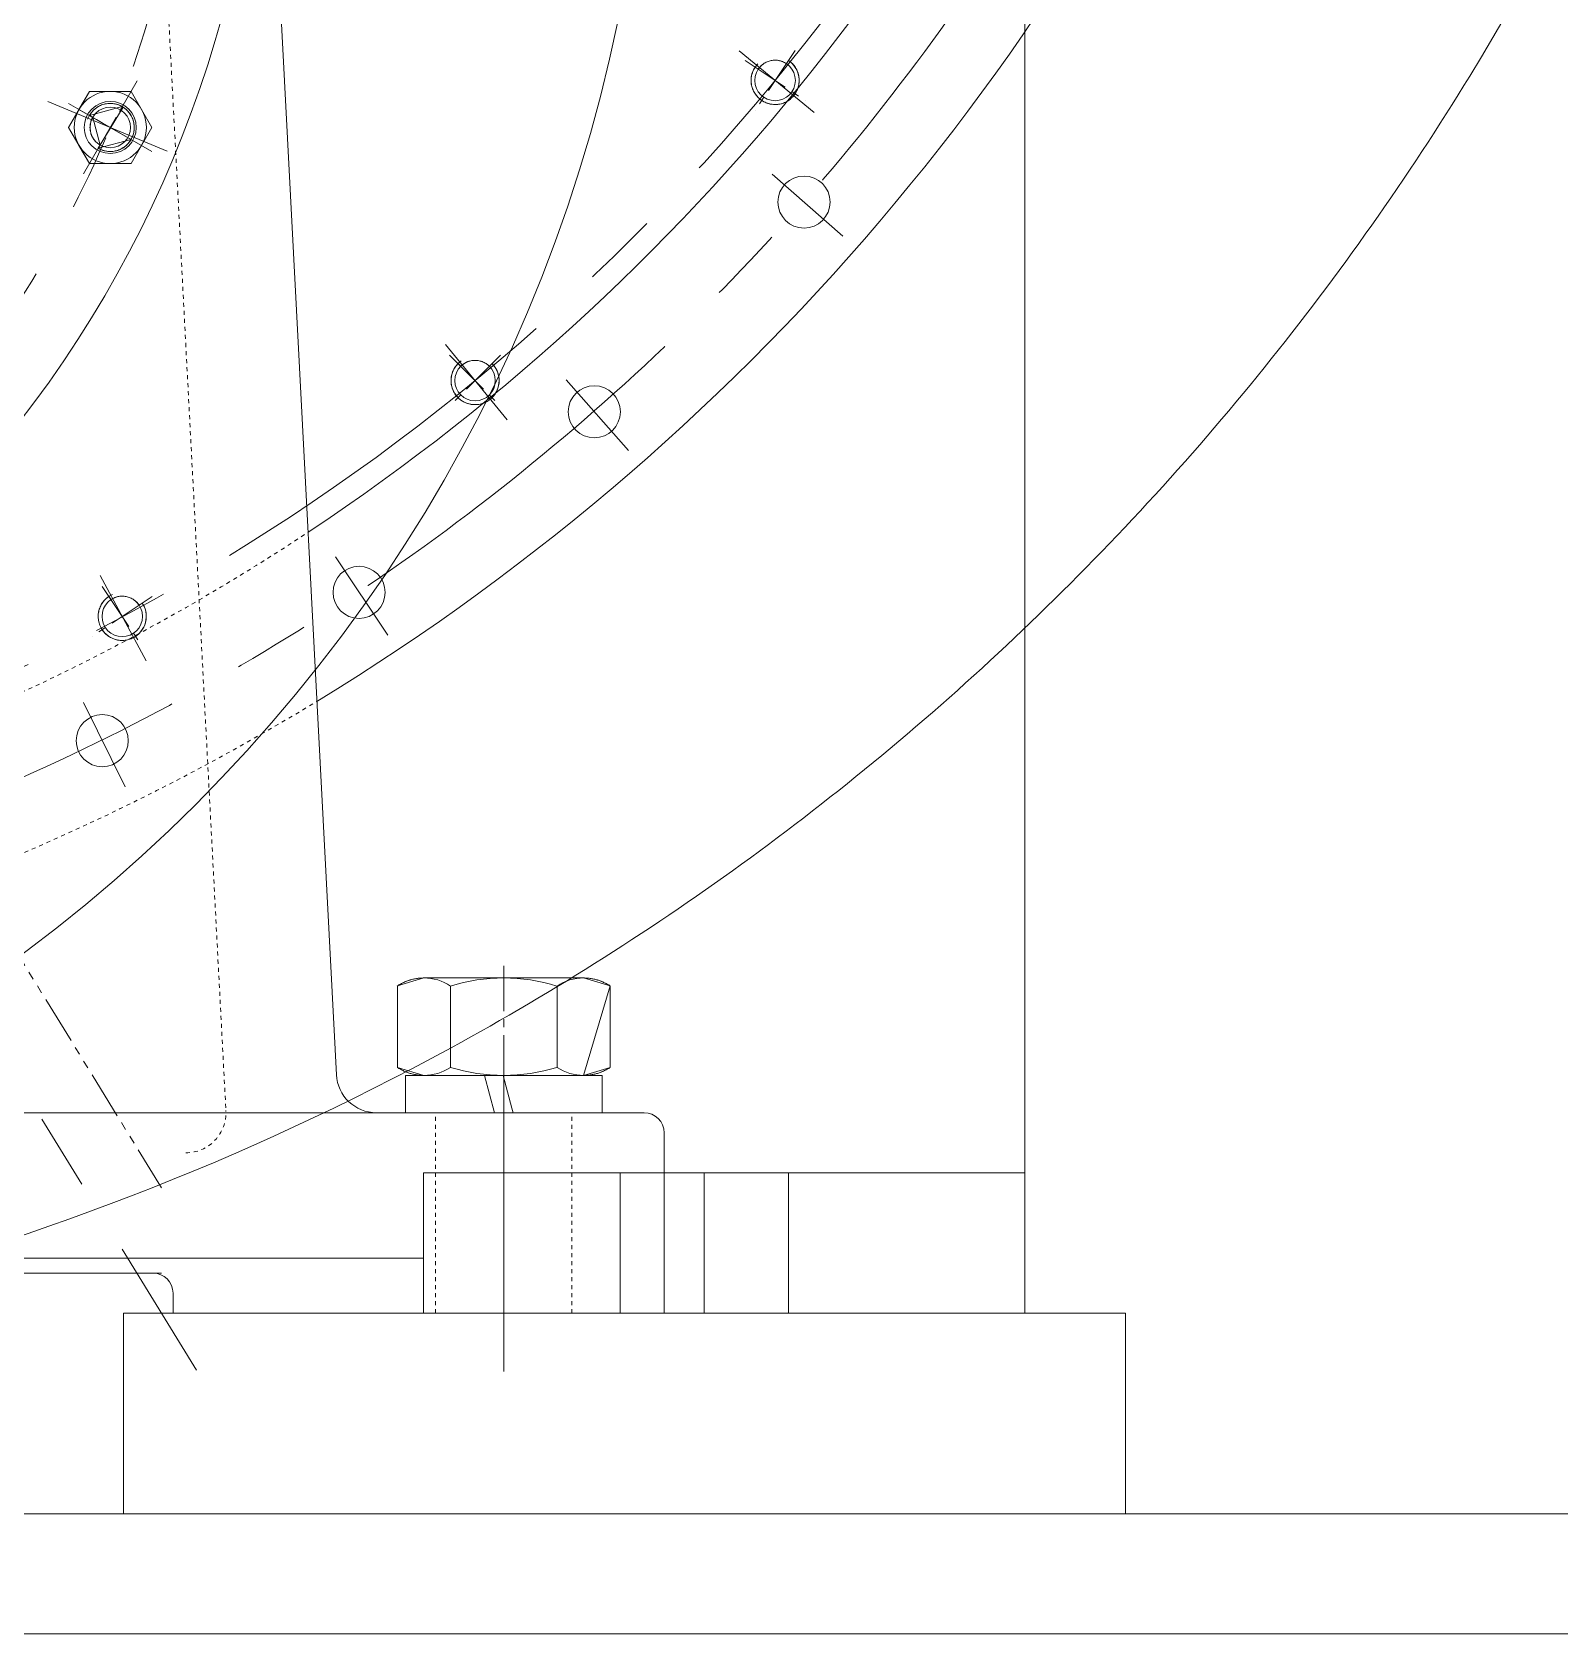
# Model space of a CAD drawing. Header units: inches. Extents: x 0 to 26418, y 0 to 20128.
# Drawn here: x 4295.8 to 4677, y 3246.8 to 3646.3 of the extents above; entities that cross this region are included whole.
import ezdxf

# ---------------------------------------------------------------- set-up
doc = ezdxf.new("R2010")
doc.units = ezdxf.units.IN
doc.header["$MEASUREMENT"] = 0
for name, pattern in [('ACAD_ISO02W100', [15, 12, -3]), ('CENTER', [50.8, 31.75, -6.35, 6.35, -6.35]), ('双点画线', [22, 12, -2, 2, -2, 2, -2]), ('点画线', [18, 12, -2, 2, -2]), ('虚线', [2, 1, -1])]:
    doc.linetypes.add(name, pattern=pattern)
for name, color, linetype, lineweight in [('CAXA1', 5, 'CENTER', 5), ('中心线层', 5, 'CENTER', 5), ('细实线层', 7, 'Continuous', 5), ('虚线层', 6, 'ACAD_ISO02W100', 5)]:
    doc.layers.add(name, color=color, linetype=linetype, lineweight=lineweight)

msp = doc.modelspace()

# ---------------------------------------------------------------- linework, layer by layer
at = {"color": 7, "lineweight": 5}
for p, q in [((4543.52, 4134.48), (4543.52, 3326.75)), ((4353.12, 3741.96), (4371.76, 3386.26)), ((4475.35, 3635.54), (4475.29, 3635.23)), ((4475.43, 3635.84), (4475.35, 3635.54)), ((4475.52, 3636.14), (4475.43, 3635.84)), ((4475.63, 3636.44), (4475.52, 3636.14)), ((4475.76, 3636.73), (4475.63, 3636.44)), ((4475.89, 3637.01), (4475.76, 3636.73)), ((4476.05, 3637.28), (4475.89, 3637.01)), ((4476.22, 3637.55), (4476.05, 3637.28)), ((4477, 3637.02), (4476.22, 3637.55)), ((4476.22, 3637.55), (4476.22, 3637.55)), ((4477.16, 3637.24), (4477, 3637.02)), ((4477, 3637.02), (4477, 3637.02)), ((4477.32, 3637.44), (4477.16, 3637.24)), ((4477.49, 3637.64), (4477.32, 3637.44)), ((4477.68, 3637.83), (4477.49, 3637.64)), ((4477.87, 3638.01), (4477.68, 3637.83)), ((4478.08, 3638.18), (4477.87, 3638.01)), ((4478.29, 3638.34), (4478.08, 3638.18)), ((4478.51, 3638.49), (4478.29, 3638.34)), ((4478.74, 3638.62), (4478.51, 3638.49)), ((4478.97, 3638.75), (4478.74, 3638.62)), ((4479.21, 3638.86), (4478.97, 3638.75)), ((4479.46, 3638.95), (4479.21, 3638.86)), ((4479.71, 3639.04), (4479.46, 3638.95)), ((4479.96, 3639.11), (4479.71, 3639.04)), ((4480.22, 3639.17), (4479.96, 3639.11)), ((4480.48, 3639.21), (4480.22, 3639.17)), ((4480.74, 3639.25), (4480.48, 3639.21)), ((4481.01, 3639.26), (4480.74, 3639.25)), ((4481.27, 3639.27), (4481.01, 3639.26)), ((4481.53, 3639.26), (4481.27, 3639.27)), ((4481.8, 3639.23), (4481.53, 3639.26)), ((4482.06, 3639.19), (4481.8, 3639.23)), ((4482.32, 3639.14), (4482.06, 3639.19)), ((4482.58, 3639.08), (4482.32, 3639.14)), ((4482.83, 3639), (4482.58, 3639.08)), ((4483.08, 3638.91), (4482.83, 3639)), ((4483.32, 3638.8), (4483.08, 3638.91)), ((4483.56, 3638.69), (4483.32, 3638.8)), ((4483.79, 3638.56), (4483.56, 3638.69)), ((4484.01, 3638.42), (4483.79, 3638.56)), ((4484.54, 3639.2), (4484.01, 3638.42)), ((4484.01, 3638.42), (4484.01, 3638.42)), ((4484.79, 3639.02), (4484.54, 3639.2)), ((4484.54, 3639.2), (4484.54, 3639.2)), ((4485.04, 3638.83), (4484.79, 3639.02)), ((4485.28, 3638.62), (4485.04, 3638.83)), ((4485.5, 3638.4), (4485.28, 3638.62)), ((4485.71, 3638.17), (4485.5, 3638.4)), ((4485.92, 3637.93), (4485.71, 3638.17)), ((4486.1, 3637.68), (4485.92, 3637.93)), ((4486.28, 3637.42), (4486.1, 3637.68)), ((4486.44, 3637.15), (4486.28, 3637.42)), ((4486.59, 3636.87), (4486.44, 3637.15)), ((4486.72, 3636.58), (4486.59, 3636.87)), ((4486.83, 3636.29), (4486.72, 3636.58)), ((4486.93, 3635.99), (4486.83, 3636.29)), ((4487.02, 3635.69), (4486.93, 3635.99)), ((4487.09, 3635.38), (4487.02, 3635.69)), ((4310.14, 3631.49), (4304.94, 3622.49)), ((4307.54, 3626.99), (4310.14, 3631.49)), ((4310.14, 3631.49), (4310.14, 3631.49)), ((4310.14, 3631.49), (4315.34, 3631.49)), ((4320.53, 3631.49), (4310.14, 3631.49)), ((4315.34, 3631.49), (4315.34, 3631.49)), ((4315.34, 3631.49), (4320.53, 3631.49)), ((4320.53, 3631.49), (4320.53, 3631.49)), ((4320.53, 3631.49), (4323.13, 3626.99)), ((4325.73, 3622.49), (4320.53, 3631.49)), ((4475.22, 3634.61), (4475.2, 3634.29)), ((4475.2, 3634.29), (4475.21, 3633.98)), ((4475.21, 3633.98), (4475.23, 3633.66)), ((4475.25, 3634.92), (4475.22, 3634.61)), ((4475.23, 3633.66), (4475.27, 3633.35)), ((4475.29, 3635.23), (4475.25, 3634.92)), ((4475.27, 3633.35), (4475.32, 3633.04)), ((4475.32, 3633.04), (4475.39, 3632.74)), ((4475.39, 3632.74), (4475.47, 3632.43)), ((4475.47, 3632.43), (4475.57, 3632.14)), ((4475.57, 3632.14), (4475.69, 3631.85)), ((4475.69, 3631.85), (4475.82, 3631.56)), ((4475.82, 3631.56), (4475.97, 3631.28)), ((4486.51, 3631.42), (4486.65, 3631.7)), ((4486.65, 3631.7), (4486.78, 3631.99)), ((4486.78, 3631.99), (4486.89, 3632.29)), ((4486.89, 3632.29), (4486.98, 3632.59)), ((4486.98, 3632.59), (4487.06, 3632.89)), ((4487.06, 3632.89), (4487.12, 3633.2)), ((4487.14, 3635.07), (4487.09, 3635.38)), ((4487.12, 3633.2), (4487.16, 3633.51)), ((4487.18, 3634.76), (4487.14, 3635.07)), ((4487.16, 3633.51), (4487.19, 3633.82)), ((4487.2, 3634.45), (4487.18, 3634.76)), ((4487.19, 3633.82), (4487.2, 3634.14)), ((4487.2, 3634.14), (4487.2, 3634.45)), ((4310.14, 3625.49), (4318.34, 3627.68)), ((4312.07, 3627.52), (4311.81, 3627.34)), ((4312.34, 3627.68), (4312.07, 3627.52)), ((4312.61, 3627.83), (4312.34, 3627.68)), ((4318.6, 3627.52), (4312.34, 3617.29)), ((4312.9, 3627.97), (4312.61, 3627.83)), ((4313.19, 3628.09), (4312.9, 3627.97)), ((4313.48, 3628.19), (4313.19, 3628.09)), ((4313.78, 3628.28), (4313.48, 3628.19)), ((4314.09, 3628.36), (4313.78, 3628.28)), ((4314.4, 3628.41), (4314.09, 3628.36)), ((4314.71, 3628.45), (4314.4, 3628.41)), ((4315.02, 3628.48), (4314.71, 3628.45)), ((4315.34, 3628.49), (4315.02, 3628.48)), ((4315.65, 3628.48), (4315.34, 3628.49)), ((4315.96, 3628.45), (4315.65, 3628.48)), ((4316.28, 3628.41), (4315.96, 3628.45)), ((4316.58, 3628.36), (4316.28, 3628.41)), ((4316.89, 3628.28), (4316.58, 3628.36)), ((4317.19, 3628.19), (4316.89, 3628.28)), ((4317.49, 3628.09), (4317.19, 3628.19)), ((4317.78, 3627.97), (4317.49, 3628.09)), ((4318.06, 3627.83), (4317.78, 3627.97)), ((4318.34, 3627.68), (4318.06, 3627.83)), ((4318.86, 3627.34), (4318.6, 3627.52)), ((4475.97, 3631.28), (4476.13, 3631.01)), ((4476.13, 3631.01), (4476.3, 3630.75)), ((4476.3, 3630.75), (4476.49, 3630.5)), ((4476.49, 3630.5), (4476.69, 3630.26)), ((4476.69, 3630.26), (4476.91, 3630.03)), ((4476.91, 3630.03), (4477.13, 3629.81)), ((4477.13, 3629.81), (4477.37, 3629.6)), ((4477.37, 3629.6), (4477.61, 3629.41)), ((4477.61, 3629.41), (4477.87, 3629.22)), ((4477.87, 3629.22), (4477.87, 3629.22)), ((4477.87, 3629.22), (4478.14, 3629.06)), ((4478.14, 3629.06), (4478.41, 3628.9)), ((4478.41, 3628.9), (4478.69, 3628.76)), ((4478.69, 3628.76), (4478.98, 3628.64)), ((4478.98, 3628.64), (4479.28, 3628.53)), ((4479.28, 3628.53), (4479.58, 3628.44)), ((4479.58, 3628.44), (4479.88, 3628.36)), ((4479.88, 3628.36), (4480.19, 3628.3)), ((4480.19, 3628.3), (4480.5, 3628.26)), ((4480.5, 3628.26), (4480.81, 3628.23)), ((4480.81, 3628.23), (4481.13, 3628.21)), ((4481.13, 3628.21), (4481.44, 3628.22)), ((4481.44, 3628.22), (4481.75, 3628.24)), ((4481.75, 3628.24), (4482.06, 3628.28)), ((4482.06, 3628.28), (4482.37, 3628.33)), ((4482.37, 3628.33), (4482.68, 3628.4)), ((4482.68, 3628.4), (4482.98, 3628.48)), ((4482.98, 3628.48), (4483.28, 3628.58)), ((4483.28, 3628.58), (4483.57, 3628.7)), ((4483.57, 3628.7), (4483.86, 3628.83)), ((4483.86, 3628.83), (4484.14, 3628.98)), ((4484.14, 3628.98), (4484.41, 3629.14)), ((4484.41, 3629.14), (4484.67, 3629.31)), ((4484.67, 3629.31), (4484.92, 3629.5)), ((4484.92, 3629.5), (4485.16, 3629.7)), ((4485.16, 3629.7), (4485.39, 3629.92)), ((4485.39, 3629.92), (4485.61, 3630.14)), ((4485.61, 3630.14), (4485.82, 3630.38)), ((4485.82, 3630.38), (4486.01, 3630.62)), ((4486.01, 3630.62), (4486.19, 3630.88)), ((4486.19, 3630.88), (4486.36, 3631.15)), ((4486.36, 3631.15), (4486.51, 3631.42)), ((4304.94, 3622.49), (4307.54, 3626.99)), ((4307.54, 3626.99), (4307.54, 3626.99)), ((4310.3, 3625.76), (4310.14, 3625.49)), ((4310.96, 3625.01), (4310.14, 3625.49)), ((4310.14, 3625.49), (4320.53, 3619.49)), ((4310.48, 3626.01), (4310.3, 3625.76)), ((4310.39, 3623.54), (4310.35, 3623.28)), ((4310.46, 3623.8), (4310.39, 3623.54)), ((4310.53, 3624.05), (4310.46, 3623.8)), ((4310.67, 3626.26), (4310.48, 3626.01)), ((4310.62, 3624.3), (4310.53, 3624.05)), ((4310.72, 3624.54), (4310.62, 3624.3)), ((4310.88, 3626.5), (4310.67, 3626.26)), ((4310.83, 3624.78), (4310.72, 3624.54)), ((4310.96, 3625.01), (4310.83, 3624.78)), ((4311.09, 3626.73), (4310.88, 3626.5)), ((4312.81, 3618.11), (4310.96, 3625.01)), ((4312.81, 3618.11), (4310.96, 3625.01)), ((4311.32, 3626.95), (4311.09, 3626.73)), ((4311.56, 3627.15), (4311.32, 3626.95)), ((4311.81, 3627.34), (4311.56, 3627.15)), ((4319.11, 3627.15), (4318.86, 3627.34)), ((4319.35, 3626.95), (4319.11, 3627.15)), ((4319.58, 3626.73), (4319.35, 3626.95)), ((4319.8, 3626.5), (4319.58, 3626.73)), ((4320, 3626.26), (4319.8, 3626.5)), ((4320.19, 3626.01), (4320, 3626.26)), ((4320.37, 3625.76), (4320.19, 3626.01)), ((4320.53, 3625.49), (4320.37, 3625.76)), ((4320.68, 3625.21), (4320.53, 3625.49)), ((4320.82, 3624.93), (4320.68, 3625.21)), ((4320.94, 3624.64), (4320.82, 3624.93)), ((4321.04, 3624.34), (4320.94, 3624.64)), ((4321.13, 3624.04), (4321.04, 3624.34)), ((4321.21, 3623.74), (4321.13, 3624.04)), ((4321.26, 3623.43), (4321.21, 3623.74)), ((4323.13, 3626.99), (4323.13, 3626.99)), ((4323.13, 3626.99), (4325.73, 3622.49)), ((4307.54, 3617.99), (4304.94, 3622.49)), ((4304.94, 3622.49), (4304.94, 3622.49)), ((4304.94, 3622.49), (4310.14, 3613.49)), ((4310.29, 3622.75), (4310.28, 3622.49)), ((4310.28, 3622.49), (4310.29, 3622.22)), ((4310.31, 3623.02), (4310.29, 3622.75)), ((4310.29, 3622.22), (4310.31, 3621.96)), ((4310.35, 3623.28), (4310.31, 3623.02)), ((4310.31, 3621.96), (4310.35, 3621.7)), ((4310.35, 3621.7), (4310.39, 3621.44)), ((4310.39, 3621.44), (4310.46, 3621.18)), ((4310.46, 3621.18), (4310.53, 3620.93)), ((4310.53, 3620.93), (4310.62, 3620.68)), ((4310.62, 3620.68), (4310.72, 3620.43)), ((4310.72, 3620.43), (4310.83, 3620.19)), ((4310.83, 3620.19), (4310.96, 3619.96)), ((4310.96, 3619.96), (4311.1, 3619.74)), ((4311.1, 3619.74), (4311.25, 3619.52)), ((4311.25, 3619.52), (4311.41, 3619.31)), ((4320.53, 3619.49), (4312.34, 3617.29)), ((4320.37, 3619.22), (4320.53, 3619.49)), ((4320.53, 3613.49), (4325.73, 3622.49)), ((4320.53, 3619.49), (4320.68, 3619.76)), ((4320.68, 3619.76), (4320.82, 3620.05)), ((4320.82, 3620.05), (4320.94, 3620.34)), ((4320.94, 3620.34), (4321.04, 3620.63)), ((4321.04, 3620.63), (4321.13, 3620.93)), ((4321.13, 3620.93), (4321.21, 3621.24)), ((4321.21, 3621.24), (4321.26, 3621.55)), ((4321.3, 3623.11), (4321.26, 3623.43)), ((4321.26, 3621.55), (4321.3, 3621.86)), ((4321.33, 3622.8), (4321.3, 3623.11)), ((4321.3, 3621.86), (4321.33, 3622.17)), ((4321.34, 3622.49), (4321.33, 3622.8)), ((4321.33, 3622.17), (4321.34, 3622.49)), ((4325.73, 3622.49), (4323.13, 3617.99)), ((4325.73, 3622.49), (4325.73, 3622.49)), ((4310.14, 3613.49), (4307.54, 3617.99)), ((4307.54, 3617.99), (4307.54, 3617.99)), ((4311.41, 3619.31), (4311.58, 3619.11)), ((4311.58, 3619.11), (4311.76, 3618.91)), ((4311.76, 3618.91), (4311.96, 3618.73)), ((4311.96, 3618.73), (4312.16, 3618.56)), ((4312.16, 3618.56), (4312.37, 3618.4)), ((4312.34, 3617.29), (4312.81, 3618.11)), ((4312.34, 3617.29), (4312.61, 3617.14)), ((4312.37, 3618.4), (4312.58, 3618.25)), ((4312.58, 3618.25), (4312.81, 3618.11)), ((4312.61, 3617.14), (4312.9, 3617.01)), ((4312.9, 3617.01), (4313.19, 3616.89)), ((4313.19, 3616.89), (4313.48, 3616.78)), ((4313.48, 3616.78), (4313.78, 3616.69)), ((4313.78, 3616.69), (4314.09, 3616.62)), ((4314.09, 3616.62), (4314.4, 3616.56)), ((4314.4, 3616.56), (4314.71, 3616.52)), ((4314.71, 3616.52), (4315.02, 3616.5)), ((4315.02, 3616.5), (4315.34, 3616.49)), ((4315.34, 3616.49), (4315.65, 3616.5)), ((4315.65, 3616.5), (4315.96, 3616.52)), ((4315.96, 3616.52), (4316.28, 3616.56)), ((4316.28, 3616.56), (4316.58, 3616.62)), ((4316.58, 3616.62), (4316.89, 3616.69)), ((4316.89, 3616.69), (4317.19, 3616.78)), ((4317.19, 3616.78), (4317.49, 3616.89)), ((4317.49, 3616.89), (4317.78, 3617.01)), ((4317.78, 3617.01), (4318.06, 3617.14)), ((4318.06, 3617.14), (4318.34, 3617.29)), ((4318.34, 3617.29), (4318.6, 3617.46)), ((4318.6, 3617.46), (4318.86, 3617.63)), ((4318.86, 3617.63), (4319.11, 3617.82)), ((4319.11, 3617.82), (4319.35, 3618.03)), ((4319.35, 3618.03), (4319.58, 3618.24)), ((4319.58, 3618.24), (4319.8, 3618.47)), ((4319.8, 3618.47), (4320, 3618.71)), ((4320, 3618.71), (4320.19, 3618.96)), ((4320.19, 3618.96), (4320.37, 3619.22)), ((4323.13, 3617.99), (4320.53, 3613.49)), ((4315.34, 3613.49), (4310.14, 3613.49)), ((4310.14, 3613.49), (4310.14, 3613.49)), ((4310.14, 3613.49), (4320.53, 3613.49)), ((4320.53, 3613.49), (4315.34, 3613.49)), ((4315.34, 3613.49), (4315.34, 3613.49)), ((4320.53, 3613.49), (4320.53, 3613.49)), ((4402.11, 3563.6), (4401.89, 3563.38)), ((4402.78, 3562.93), (4402.11, 3563.6)), ((4402.11, 3563.6), (4402.11, 3563.6)), ((4403.6, 3563.6), (4403.38, 3563.45)), ((4403.82, 3563.74), (4403.6, 3563.6)), ((4404.06, 3563.86), (4403.82, 3563.74)), ((4404.3, 3563.98), (4404.06, 3563.86)), ((4404.54, 3564.08), (4404.3, 3563.98)), ((4404.79, 3564.17), (4404.54, 3564.08)), ((4405.04, 3564.24), (4404.79, 3564.17)), ((4405.3, 3564.3), (4405.04, 3564.24)), ((4405.56, 3564.35), (4405.3, 3564.3)), ((4405.82, 3564.39), (4405.56, 3564.35)), ((4406.09, 3564.41), (4405.82, 3564.39)), ((4406.35, 3564.41), (4406.09, 3564.41)), ((4406.62, 3564.41), (4406.35, 3564.41)), ((4406.88, 3564.39), (4406.62, 3564.41)), ((4407.14, 3564.35), (4406.88, 3564.39)), ((4407.4, 3564.3), (4407.14, 3564.35)), ((4407.66, 3564.24), (4407.4, 3564.3)), ((4407.91, 3564.17), (4407.66, 3564.24)), ((4408.16, 3564.08), (4407.91, 3564.17)), ((4408.41, 3563.98), (4408.16, 3564.08)), ((4408.64, 3563.86), (4408.41, 3563.98)), ((4408.88, 3563.74), (4408.64, 3563.86)), ((4409.1, 3563.6), (4408.88, 3563.74)), ((4409.32, 3563.45), (4409.1, 3563.6)), ((4410.59, 3563.6), (4409.92, 3562.93)), ((4410.81, 3563.38), (4410.59, 3563.6)), ((4410.59, 3563.6), (4410.59, 3563.6)), ((4400.36, 3559.67), (4400.35, 3559.36)), ((4400.38, 3559.99), (4400.36, 3559.67)), ((4400.42, 3560.3), (4400.38, 3559.99)), ((4400.48, 3560.61), (4400.42, 3560.3)), ((4400.56, 3560.91), (4400.48, 3560.61)), ((4400.64, 3561.21), (4400.56, 3560.91)), ((4400.75, 3561.51), (4400.64, 3561.21)), ((4400.87, 3561.8), (4400.75, 3561.51)), ((4401, 3562.08), (4400.87, 3561.8)), ((4401.15, 3562.36), (4401, 3562.08)), ((4401.32, 3562.63), (4401.15, 3562.36)), ((4401.5, 3562.89), (4401.32, 3562.63)), ((4401.69, 3563.14), (4401.5, 3562.89)), ((4401.89, 3563.38), (4401.69, 3563.14)), ((4402.97, 3563.12), (4402.78, 3562.93)), ((4402.78, 3562.93), (4402.78, 3562.93)), ((4403.17, 3563.29), (4402.97, 3563.12)), ((4403.38, 3563.45), (4403.17, 3563.29)), ((4409.53, 3563.29), (4409.32, 3563.45)), ((4409.73, 3563.12), (4409.53, 3563.29)), ((4409.92, 3562.93), (4409.73, 3563.12)), ((4409.92, 3562.93), (4409.92, 3562.93)), ((4411.01, 3563.14), (4410.81, 3563.38)), ((4411.2, 3562.89), (4411.01, 3563.14)), ((4411.38, 3562.63), (4411.2, 3562.89)), ((4411.55, 3562.36), (4411.38, 3562.63)), ((4411.7, 3562.08), (4411.55, 3562.36)), ((4411.83, 3561.8), (4411.7, 3562.08)), ((4411.95, 3561.51), (4411.83, 3561.8)), ((4412.06, 3561.21), (4411.95, 3561.51)), ((4412.15, 3560.91), (4412.06, 3561.21)), ((4412.22, 3560.61), (4412.15, 3560.91)), ((4412.28, 3560.3), (4412.22, 3560.61)), ((4412.32, 3559.99), (4412.28, 3560.3)), ((4412.34, 3559.67), (4412.32, 3559.99)), ((4412.35, 3559.36), (4412.34, 3559.67)), ((4400.35, 3559.36), (4400.36, 3559.05)), ((4400.36, 3559.05), (4400.38, 3558.73)), ((4400.38, 3558.73), (4400.42, 3558.42)), ((4400.42, 3558.42), (4400.48, 3558.11)), ((4400.48, 3558.11), (4400.56, 3557.81)), ((4400.56, 3557.81), (4400.64, 3557.51)), ((4400.64, 3557.51), (4400.75, 3557.21)), ((4400.75, 3557.21), (4400.87, 3556.92)), ((4400.87, 3556.92), (4401, 3556.64)), ((4401, 3556.64), (4401.15, 3556.36)), ((4401.15, 3556.36), (4401.32, 3556.09)), ((4401.32, 3556.09), (4401.5, 3555.83)), ((4401.5, 3555.83), (4401.69, 3555.58)), ((4401.69, 3555.58), (4401.89, 3555.35)), ((4410.81, 3555.35), (4411.01, 3555.58)), ((4411.01, 3555.58), (4411.2, 3555.83)), ((4411.2, 3555.83), (4411.38, 3556.09)), ((4411.38, 3556.09), (4411.55, 3556.36)), ((4411.55, 3556.36), (4411.7, 3556.64)), ((4411.7, 3556.64), (4411.83, 3556.92)), ((4411.83, 3556.92), (4411.95, 3557.21)), ((4411.95, 3557.21), (4412.06, 3557.51)), ((4412.06, 3557.51), (4412.15, 3557.81)), ((4412.15, 3557.81), (4412.22, 3558.11)), ((4412.22, 3558.11), (4412.28, 3558.42)), ((4412.28, 3558.42), (4412.32, 3558.73)), ((4412.32, 3558.73), (4412.34, 3559.05)), ((4412.34, 3559.05), (4412.35, 3559.36)), ((4401.89, 3555.35), (4402.11, 3555.12)), ((4402.11, 3555.12), (4402.11, 3555.12)), ((4402.11, 3555.12), (4402.34, 3554.9)), ((4402.34, 3554.9), (4402.57, 3554.7)), ((4402.57, 3554.7), (4402.82, 3554.51)), ((4402.82, 3554.51), (4403.08, 3554.33)), ((4403.08, 3554.33), (4403.35, 3554.16)), ((4403.35, 3554.16), (4403.63, 3554.01)), ((4403.63, 3554.01), (4403.91, 3553.88)), ((4403.91, 3553.88), (4404.2, 3553.76)), ((4404.2, 3553.76), (4404.5, 3553.65)), ((4404.5, 3553.65), (4404.8, 3553.56)), ((4404.8, 3553.56), (4405.1, 3553.49)), ((4405.1, 3553.49), (4405.41, 3553.43)), ((4405.41, 3553.43), (4405.72, 3553.39)), ((4405.72, 3553.39), (4406.04, 3553.37)), ((4406.04, 3553.37), (4406.35, 3553.36)), ((4406.35, 3553.36), (4406.66, 3553.37)), ((4406.66, 3553.37), (4406.98, 3553.39)), ((4406.98, 3553.39), (4407.29, 3553.43)), ((4407.29, 3553.43), (4407.6, 3553.49)), ((4407.6, 3553.49), (4407.9, 3553.56)), ((4407.9, 3553.56), (4408.2, 3553.65)), ((4408.2, 3553.65), (4408.5, 3553.76)), ((4408.5, 3553.76), (4408.79, 3553.88)), ((4408.79, 3553.88), (4409.07, 3554.01)), ((4409.07, 3554.01), (4409.35, 3554.16)), ((4409.35, 3554.16), (4409.62, 3554.33)), ((4409.62, 3554.33), (4409.88, 3554.51)), ((4409.88, 3554.51), (4410.13, 3554.7)), ((4410.13, 3554.7), (4410.37, 3554.9)), ((4410.37, 3554.9), (4410.59, 3555.12)), ((4410.59, 3555.12), (4410.81, 3555.35)), ((4313.26, 3503.75), (4313.1, 3503.48)), ((4313.43, 3504.01), (4313.26, 3503.75)), ((4313.62, 3504.26), (4313.43, 3504.01)), ((4313.82, 3504.5), (4313.62, 3504.26)), ((4314.03, 3504.74), (4313.82, 3504.5)), ((4314.26, 3504.95), (4314.03, 3504.74)), ((4314.5, 3505.16), (4314.26, 3504.95)), ((4314.74, 3505.36), (4314.5, 3505.16)), ((4315, 3505.54), (4314.74, 3505.36)), ((4315.53, 3504.75), (4315, 3505.54)), ((4315, 3505.54), (4315, 3505.54)), ((4315.75, 3504.89), (4315.53, 3504.75)), ((4315.53, 3504.75), (4315.53, 3504.75)), ((4315.98, 3505.02), (4315.75, 3504.89)), ((4316.22, 3505.14), (4315.98, 3505.02)), ((4316.46, 3505.24), (4316.22, 3505.14)), ((4316.71, 3505.33), (4316.46, 3505.24)), ((4316.96, 3505.41), (4316.71, 3505.33)), ((4317.22, 3505.48), (4316.96, 3505.41)), ((4317.48, 3505.53), (4317.22, 3505.48)), ((4317.74, 3505.57), (4317.48, 3505.53)), ((4318, 3505.59), (4317.74, 3505.57)), ((4318.27, 3505.6), (4318, 3505.59)), ((4318.53, 3505.6), (4318.27, 3505.6)), ((4318.79, 3505.58), (4318.53, 3505.6)), ((4319.06, 3505.55), (4318.79, 3505.58)), ((4319.32, 3505.5), (4319.06, 3505.55)), ((4319.58, 3505.45), (4319.32, 3505.5)), ((4319.83, 3505.37), (4319.58, 3505.45)), ((4320.08, 3505.29), (4319.83, 3505.37)), ((4320.33, 3505.19), (4320.08, 3505.29)), ((4320.57, 3505.08), (4320.33, 3505.19)), ((4320.8, 3504.96), (4320.57, 3505.08)), ((4321.03, 3504.82), (4320.8, 3504.96)), ((4321.25, 3504.67), (4321.03, 3504.82)), ((4321.46, 3504.52), (4321.25, 3504.67)), ((4321.66, 3504.35), (4321.46, 3504.52)), ((4321.86, 3504.17), (4321.66, 3504.35)), ((4322.04, 3503.98), (4321.86, 3504.17)), ((4322.22, 3503.78), (4322.04, 3503.98)), ((4322.38, 3503.57), (4322.22, 3503.78)), ((4323.32, 3503.88), (4322.53, 3503.36)), ((4323.49, 3503.62), (4323.32, 3503.88)), ((4323.32, 3503.88), (4323.32, 3503.88)), ((4312.34, 3500.78), (4312.33, 3500.47)), ((4312.33, 3500.47), (4312.35, 3500.16)), ((4312.36, 3501.1), (4312.34, 3500.78)), ((4312.35, 3500.16), (4312.37, 3499.84)), ((4312.39, 3501.41), (4312.36, 3501.1)), ((4312.37, 3499.84), (4312.42, 3499.53)), ((4312.45, 3501.72), (4312.39, 3501.41)), ((4312.52, 3502.03), (4312.45, 3501.72)), ((4312.6, 3502.33), (4312.52, 3502.03)), ((4312.7, 3502.63), (4312.6, 3502.33)), ((4312.82, 3502.92), (4312.7, 3502.63)), ((4312.95, 3503.2), (4312.82, 3502.92)), ((4313.1, 3503.48), (4312.95, 3503.2)), ((4322.53, 3503.36), (4322.38, 3503.57)), ((4322.53, 3503.36), (4322.53, 3503.36)), ((4323.64, 3503.34), (4323.49, 3503.62)), ((4323.78, 3503.06), (4323.64, 3503.34)), ((4323.91, 3502.77), (4323.78, 3503.06)), ((4324.01, 3502.48), (4323.91, 3502.77)), ((4324.11, 3502.18), (4324.01, 3502.48)), ((4324.18, 3501.87), (4324.11, 3502.18)), ((4324.25, 3501.56), (4324.18, 3501.87)), ((4324.22, 3499.38), (4324.27, 3499.69)), ((4324.29, 3501.25), (4324.25, 3501.56)), ((4324.27, 3499.69), (4324.31, 3500)), ((4324.32, 3500.94), (4324.29, 3501.25)), ((4324.31, 3500), (4324.33, 3500.31)), ((4324.33, 3500.63), (4324.32, 3500.94)), ((4324.33, 3500.31), (4324.33, 3500.63)), ((4312.42, 3499.53), (4312.48, 3499.22)), ((4312.48, 3499.22), (4312.56, 3498.92)), ((4312.56, 3498.92), (4312.65, 3498.62)), ((4312.65, 3498.62), (4312.76, 3498.33)), ((4312.76, 3498.33), (4312.88, 3498.04)), ((4312.88, 3498.04), (4313.02, 3497.75)), ((4313.02, 3497.75), (4313.18, 3497.48)), ((4313.18, 3497.48), (4313.34, 3497.22)), ((4313.34, 3497.22), (4313.34, 3497.22)), ((4313.34, 3497.22), (4313.52, 3496.96)), ((4313.52, 3496.96), (4313.72, 3496.71)), ((4313.72, 3496.71), (4313.93, 3496.48)), ((4313.93, 3496.48), (4314.15, 3496.25)), ((4314.15, 3496.25), (4314.38, 3496.04)), ((4314.38, 3496.04), (4314.62, 3495.84)), ((4314.62, 3495.84), (4314.87, 3495.65)), ((4314.87, 3495.65), (4315.13, 3495.47)), ((4321.67, 3495.56), (4321.92, 3495.74)), ((4321.92, 3495.74), (4322.17, 3495.94)), ((4322.17, 3495.94), (4322.41, 3496.14)), ((4322.41, 3496.14), (4322.63, 3496.36)), ((4322.63, 3496.36), (4322.84, 3496.59)), ((4322.84, 3496.59), (4323.04, 3496.83)), ((4323.04, 3496.83), (4323.23, 3497.09)), ((4323.23, 3497.09), (4323.41, 3497.35)), ((4323.41, 3497.35), (4323.57, 3497.62)), ((4323.57, 3497.62), (4323.71, 3497.89)), ((4323.71, 3497.89), (4323.85, 3498.18)), ((4323.85, 3498.18), (4323.96, 3498.47)), ((4323.96, 3498.47), (4324.06, 3498.77)), ((4324.06, 3498.77), (4324.15, 3499.07)), ((4324.15, 3499.07), (4324.22, 3499.38)), ((4315.13, 3495.47), (4315.4, 3495.31)), ((4315.4, 3495.31), (4315.68, 3495.17)), ((4315.68, 3495.17), (4315.96, 3495.04)), ((4315.96, 3495.04), (4316.26, 3494.92)), ((4316.26, 3494.92), (4316.55, 3494.82)), ((4316.55, 3494.82), (4316.86, 3494.73)), ((4316.86, 3494.73), (4317.16, 3494.66)), ((4317.16, 3494.66), (4317.47, 3494.61)), ((4317.47, 3494.61), (4317.78, 3494.57)), ((4317.78, 3494.57), (4318.1, 3494.55)), ((4318.1, 3494.55), (4318.41, 3494.55)), ((4318.41, 3494.55), (4318.72, 3494.56)), ((4318.72, 3494.56), (4319.04, 3494.59)), ((4319.04, 3494.59), (4319.35, 3494.64)), ((4319.35, 3494.64), (4319.66, 3494.7)), ((4319.66, 3494.7), (4319.96, 3494.77)), ((4319.96, 3494.77), (4320.26, 3494.87)), ((4320.26, 3494.87), (4320.56, 3494.98)), ((4320.56, 3494.98), (4320.84, 3495.1)), ((4320.84, 3495.1), (4321.13, 3495.24)), ((4321.13, 3495.24), (4321.4, 3495.39)), ((4321.4, 3495.39), (4321.67, 3495.56)), ((4386.96, 3408.38), (4393.59, 3410.38)), ((4386.96, 3408.38), (4393.59, 3410.38)), ((4387.15, 3408.51), (4386.96, 3408.38)), ((4386.96, 3388.09), (4386.96, 3408.38)), ((4386.96, 3388.09), (4386.96, 3408.38)), ((4387.35, 3408.63), (4387.15, 3408.51)), ((4387.55, 3408.75), (4387.35, 3408.63)), ((4387.76, 3408.87), (4387.55, 3408.75)), ((4387.96, 3408.98), (4387.76, 3408.87)), ((4388.17, 3409.09), (4387.96, 3408.98)), ((4388.38, 3409.19), (4388.17, 3409.09)), ((4388.59, 3409.29), (4388.38, 3409.19)), ((4388.81, 3409.39), (4388.59, 3409.29)), ((4389.02, 3409.48), (4388.81, 3409.39)), ((4389.24, 3409.56), (4389.02, 3409.48)), ((4389.46, 3409.65), (4389.24, 3409.56)), ((4389.68, 3409.73), (4389.46, 3409.65)), ((4389.9, 3409.8), (4389.68, 3409.73)), ((4390.13, 3409.87), (4389.9, 3409.8)), ((4390.35, 3409.94), (4390.13, 3409.87)), ((4390.58, 3410), (4390.35, 3409.94)), ((4390.81, 3410.05), (4390.58, 3410)), ((4391.03, 3410.11), (4390.81, 3410.05)), ((4391.26, 3410.15), (4391.03, 3410.11)), ((4391.49, 3410.2), (4391.26, 3410.15)), ((4391.73, 3410.24), (4391.49, 3410.2)), ((4391.96, 3410.27), (4391.73, 3410.24)), ((4392.19, 3410.3), (4391.96, 3410.27)), ((4392.42, 3410.33), (4392.19, 3410.3)), ((4392.66, 3410.35), (4392.42, 3410.33)), ((4392.89, 3410.36), (4392.66, 3410.35)), ((4393.13, 3410.37), (4392.89, 3410.36)), ((4393.36, 3410.38), (4393.13, 3410.37)), ((4393.59, 3410.38), (4393.36, 3410.38)), ((4393.59, 3410.38), (4413.51, 3410.38)), ((4433.43, 3410.38), (4393.59, 3410.38)), ((4400.23, 3408.38), (4400.23, 3388.09)), ((4413.51, 3410.38), (4413.51, 3410.38)), ((4413.51, 3410.38), (4433.43, 3410.38)), ((4426.79, 3408.38), (4426.79, 3388.09)), ((4433.43, 3410.38), (4440.07, 3408.38)), ((4433.67, 3410.38), (4433.43, 3410.38)), ((4433.43, 3410.38), (4440.07, 3408.38)), ((4440.07, 3408.38), (4433.43, 3386.08)), ((4433.9, 3410.37), (4433.67, 3410.38)), ((4434.13, 3410.36), (4433.9, 3410.37)), ((4434.37, 3410.35), (4434.13, 3410.36)), ((4434.6, 3410.33), (4434.37, 3410.35)), ((4434.84, 3410.3), (4434.6, 3410.33)), ((4435.07, 3410.27), (4434.84, 3410.3)), ((4435.3, 3410.24), (4435.07, 3410.27)), ((4435.53, 3410.2), (4435.3, 3410.24)), ((4435.76, 3410.15), (4435.53, 3410.2)), ((4435.99, 3410.11), (4435.76, 3410.15)), ((4436.22, 3410.05), (4435.99, 3410.11)), ((4436.45, 3410), (4436.22, 3410.05)), ((4436.67, 3409.94), (4436.45, 3410)), ((4436.9, 3409.87), (4436.67, 3409.94)), ((4437.12, 3409.8), (4436.9, 3409.87)), ((4437.35, 3409.73), (4437.12, 3409.8)), ((4437.57, 3409.65), (4437.35, 3409.73)), ((4437.79, 3409.56), (4437.57, 3409.65)), ((4438, 3409.48), (4437.79, 3409.56)), ((4438.22, 3409.39), (4438, 3409.48)), ((4438.43, 3409.29), (4438.22, 3409.39)), ((4438.65, 3409.19), (4438.43, 3409.29)), ((4438.86, 3409.09), (4438.65, 3409.19)), ((4439.06, 3408.98), (4438.86, 3409.09)), ((4439.27, 3408.87), (4439.06, 3408.98)), ((4439.47, 3408.75), (4439.27, 3408.87)), ((4439.68, 3408.63), (4439.47, 3408.75)), ((4439.87, 3408.51), (4439.68, 3408.63)), ((4440.07, 3408.38), (4439.87, 3408.51)), ((4440.07, 3388.09), (4440.07, 3408.38)), ((4393.59, 3386.08), (4386.96, 3388.09)), ((4386.96, 3388.09), (4387.15, 3387.96)), ((4393.59, 3386.08), (4386.96, 3388.09)), ((4387.15, 3387.96), (4387.35, 3387.83)), ((4387.35, 3387.83), (4387.55, 3387.71)), ((4440.07, 3388.09), (4433.43, 3386.08)), ((4439.47, 3387.71), (4439.68, 3387.83)), ((4439.68, 3387.83), (4439.87, 3387.96)), ((4439.87, 3387.96), (4440.07, 3388.09)), ((4387.55, 3387.71), (4387.76, 3387.6)), ((4387.76, 3387.6), (4387.96, 3387.49)), ((4387.96, 3387.49), (4388.17, 3387.38)), ((4388.17, 3387.38), (4388.38, 3387.27)), ((4388.38, 3387.27), (4388.59, 3387.17)), ((4388.59, 3387.17), (4388.81, 3387.08)), ((4388.81, 3387.08), (4389.02, 3386.99)), ((4388.96, 3376.78), (4388.96, 3386.08)), ((4388.96, 3386.08), (4388.96, 3386.08)), ((4388.96, 3386.08), (4408.69, 3386.08)), ((4388.96, 3386.08), (4438.06, 3386.08)), ((4388.96, 3376.78), (4388.96, 3386.08)), ((4389.02, 3386.99), (4389.24, 3386.9)), ((4389.24, 3386.9), (4389.46, 3386.82)), ((4389.46, 3386.82), (4389.68, 3386.74)), ((4389.68, 3386.74), (4389.9, 3386.66)), ((4389.9, 3386.66), (4390.13, 3386.59)), ((4390.13, 3386.59), (4390.35, 3386.53)), ((4390.35, 3386.53), (4390.58, 3386.47)), ((4390.58, 3386.47), (4390.81, 3386.41)), ((4390.81, 3386.41), (4391.03, 3386.36)), ((4391.03, 3386.36), (4391.26, 3386.31)), ((4391.26, 3386.31), (4391.49, 3386.27)), ((4391.49, 3386.27), (4391.73, 3386.23)), ((4391.73, 3386.23), (4391.96, 3386.19)), ((4391.96, 3386.19), (4392.19, 3386.16)), ((4392.19, 3386.16), (4392.42, 3386.14)), ((4392.42, 3386.14), (4392.66, 3386.12)), ((4392.66, 3386.12), (4392.89, 3386.1)), ((4392.89, 3386.1), (4393.13, 3386.09)), ((4393.13, 3386.09), (4393.36, 3386.08)), ((4393.36, 3386.08), (4393.59, 3386.08)), ((4413.51, 3386.08), (4393.59, 3386.08)), ((4433.43, 3386.08), (4393.59, 3386.08)), ((4408.69, 3386.08), (4408.69, 3386.08)), ((4408.69, 3386.08), (4413.35, 3386.08)), ((4411.18, 3376.78), (4408.69, 3386.08)), ((4413.35, 3386.08), (4413.35, 3386.08)), ((4413.35, 3386.08), (4413.51, 3386.08)), ((4415.53, 3377.95), (4413.35, 3386.08)), ((4413.51, 3386.08), (4413.51, 3386.08)), ((4413.51, 3386.08), (4438.06, 3386.08)), ((4433.43, 3386.08), (4413.51, 3386.08)), ((4413.51, 3386.08), (4413.51, 3386.08)), ((4433.43, 3386.08), (4433.67, 3386.08)), ((4433.67, 3386.08), (4433.9, 3386.09)), ((4433.9, 3386.09), (4434.13, 3386.1)), ((4434.13, 3386.1), (4434.37, 3386.12)), ((4434.37, 3386.12), (4434.6, 3386.14)), ((4434.6, 3386.14), (4434.84, 3386.16)), ((4434.84, 3386.16), (4435.07, 3386.19)), ((4435.07, 3386.19), (4435.3, 3386.23)), ((4435.3, 3386.23), (4435.53, 3386.27)), ((4435.53, 3386.27), (4435.76, 3386.31)), ((4435.76, 3386.31), (4435.99, 3386.36)), ((4435.99, 3386.36), (4436.22, 3386.41)), ((4436.22, 3386.41), (4436.45, 3386.47)), ((4436.45, 3386.47), (4436.67, 3386.53)), ((4436.67, 3386.53), (4436.9, 3386.59)), ((4436.9, 3386.59), (4437.12, 3386.66)), ((4437.12, 3386.66), (4437.35, 3386.74)), ((4437.35, 3386.74), (4437.57, 3386.82)), ((4437.57, 3386.82), (4437.79, 3386.9)), ((4437.79, 3386.9), (4438, 3386.99)), ((4438, 3386.99), (4438.22, 3387.08)), ((4438.06, 3386.08), (4438.06, 3386.08)), ((4438.06, 3386.08), (4438.06, 3376.78)), ((4438.06, 3376.78), (4438.06, 3386.08)), ((4438.22, 3387.08), (4438.43, 3387.17)), ((4438.43, 3387.17), (4438.65, 3387.27)), ((4438.65, 3387.27), (4438.86, 3387.38)), ((4438.86, 3387.38), (4439.06, 3387.49)), ((4439.06, 3387.49), (4439.27, 3387.6)), ((4439.27, 3387.6), (4439.47, 3387.71)), ((4448.51, 3376.78), (3678.51, 3376.78)), ((4411.18, 3376.78), (4388.96, 3376.78)), ((4388.96, 3376.78), (4388.96, 3376.78)), ((4388.96, 3376.78), (4438.06, 3376.78)), ((4413.51, 3376.78), (4411.18, 3376.78)), ((4411.18, 3376.78), (4411.18, 3376.78)), ((4415.84, 3376.78), (4413.51, 3376.78)), ((4413.51, 3376.78), (4413.51, 3376.78)), ((4415.84, 3376.78), (4415.53, 3377.95)), ((4438.06, 3376.78), (4415.84, 3376.78)), ((4415.84, 3376.78), (4415.84, 3376.78)), ((4453.51, 3371.78), (4453.51, 3326.78)), ((4393.52, 3326.75), (4393.52, 3361.75)), ((4393.52, 3361.75), (4543.52, 3361.75)), ((4442.52, 3361.75), (4442.52, 3326.75)), ((4393.52, 3340.49), (3733.52, 3340.49)), ((3748.51, 3336.78), (4328.16, 3336.78)), ((4331.01, 3331.78), (4331.01, 3326.78)), ((4318.62, 3326.78), (4568.62, 3326.78)), ((4318.62, 3326.78), (4318.62, 3276.78)), ((4331.01, 3326.78), (4453.51, 3326.78)), ((4543.52, 3326.75), (4393.52, 3326.75)), ((4568.62, 3326.78), (4568.62, 3276.78)), ((4718.62, 3276.78), (3498.62, 3276.78)), ((4718.62, 3246.78), (3498.62, 3246.78))]:
    msp.add_line(p, q, dxfattribs=at)
for centre, radius in [((4063.52, 3726.75), 386.26), ((4481.2, 3634.21), 5.05), ((4315.34, 3622.49), 9), ((4315.34, 3622.49), 6.5), ((4315.34, 3622.49), 5.05), ((4488.41, 3603.88), 6.5), ((4406.35, 3559.36), 5.05), ((4436.1, 3551.58), 6.5), ((4377.41, 3506.55), 6.5), ((4318.33, 3500.55), 5.05), ((4313.34, 3469.56), 6.5)]:
    msp.add_circle(centre, radius, dxfattribs=at)
for centre, radius, start, end in [((4063.78, 3976.79), 582.5, 301.35579, 238.58501), ((4063.25, 3976.79), 546, 303.5084, 236.556), ((4063.52, 3726.79), 290, 148.6687, 31.3333), ((4393.59, 3398.38), 12, 56.4113, 123.5887), ((4413.51, 3365.38), 45, 72.8371, 107.1629), ((4433.43, 3398.38), 12, 56.4113, 123.5887), ((4393.59, 3398.08), 12, 236.4113, 303.5887), ((4413.51, 3431.08), 45, 252.8371, 287.1629), ((4433.43, 3398.08), 12, 236.4113, 303.5887), ((4381.75, 3386.78), 10, 183, 270), ((4448.51, 3371.78), 5, 0, 90), ((4326.01, 3331.78), 5, 0, 90)]:
    msp.add_arc(centre, radius, start, end, dxfattribs=at)
msp.add_open_spline([(4478.58, 4391.59), (4443.49, 4429.16), (4363.33, 4496.48), (4220.7, 4564.04), (4063.25, 4591.2), (3902.94, 4574.79), (3750.86, 4517.6), (3617.58, 4422.13), (3512.8, 4294.15), (3444.25, 4142.25), (3415.61, 3976.34), (3435.07, 3807.87), (3495.96, 3648.67), (3597.19, 3509.91), (3731.64, 3401.31), (3890.72, 3330.93), (4063.7, 3303.42), (4238.96, 3322.51), (4404.48, 3386.32), (4548.54, 3491.77), (4661.39, 3631.55), (4734.59, 3796.86), (4752.87, 3916.58), (4754.54, 3976.52)], degree=3, knots=[0, 0, 0, 0, 6187.666026, 12450.355458, 18783.77638, 25175.55398, 31622.065679, 38124.713595, 44683.237858, 51298.550922, 57973.870728, 64697.019294, 71462.748657, 78273.501796, 85129.278897, 92030.080145, 98977.285843, 105969.701152, 113006.622999, 120087.951186, 127214.495945, 134386.492849, 141603.663266, 141603.663266, 141603.663266, 141603.663266], dxfattribs=at)
at = {"layer": 'CAXA1', "linetype": 'CENTER', "lineweight": 5, "ltscale": 3}
for p, q in [((4472.23, 3641.58), (4490.95, 3626.21)), ((4299.74, 3628.95), (4329.55, 3616.6)), ((4480.44, 3610.88), (4498.1, 3595.39)), ((4158.52, 3602.3), (4336.82, 3312.58)), ((4398.98, 3568.34), (4414.35, 3549.61)), ((4429.11, 3559.55), (4444.59, 3541.89)), ((4371.52, 3515.37), (4384.57, 3495.84)), ((4312.86, 3510.79), (4324.28, 3489.43)), ((4308.65, 3479.08), (4319.04, 3458.01)), ((4413.51, 3312.27), (4413.51, 3392.31)), ((4463.52, 3361.75), (4463.52, 3326.75)), ((4484.52, 3361.75), (4484.52, 3326.75))]:
    msp.add_line(p, q, dxfattribs=at)
for radius in [565, 540]:
    msp.add_circle((4063.78, 3976.79), radius, dxfattribs=at)
msp.add_arc((4063.52, 3726.79), 272.5, 148.6693, 31.3334, dxfattribs=at)
at = {"layer": '中心线层', "color": 7, "linetype": '点画线', "lineweight": 5}
for p, q in [((4486.2, 3641.7), (4476.2, 3626.73)), ((4473.72, 3639.21), (4488.69, 3629.21)), ((4308.64, 3610.89), (4322.03, 3634.09)), ((4325.73, 3616.49), (4304.94, 3628.49)), ((4310.84, 3614.69), (4319.84, 3630.28)), ((4307.54, 3626.99), (4323.13, 3617.99)), ((4399.99, 3565.72), (4412.71, 3553)), ((4412.71, 3565.72), (4399.99, 3553)), ((4313.33, 3508.03), (4323.33, 3493.07)), ((4325.82, 3505.55), (4310.85, 3495.55)), ((4413.51, 3384.08), (4413.51, 3413.38)), ((4413.51, 3373.78), (4413.51, 3388.78))]:
    msp.add_line(p, q, dxfattribs=at)
at = {"layer": '细实线层', "color": 7, "linetype": '双点画线', "lineweight": 5}
msp.add_line((4172.42, 3611.09), (4328.16, 3358.03), dxfattribs=at)
at = {"layer": '细实线层', "color": 7, "lineweight": 5}
for centre, start, end in [((4481.2, 3634.21), 136.25, 56.25), ((4315.34, 3622.49), 240, 160), ((4406.35, 3559.36), 125, 45), ((4318.33, 3500.55), 113.75, 33.75)]:
    msp.add_arc(centre, 6, start, end, dxfattribs=at)
at = {"layer": '虚线层', "color": 7, "linetype": '虚线', "lineweight": 5}
for p, q in [((4325.16, 3740.5), (4344.19, 3377.31)), ((4396.51, 3326.78), (4396.51, 3376.78)), ((4430.51, 3326.78), (4430.51, 3376.78))]:
    msp.add_line(p, q, dxfattribs=at)
for centre, radius, start, end in [((4063.25, 3976.79), 546, 236.556, 303.5084), ((4063.78, 3976.79), 582.5, 238.58501, 301.35579), ((4334.21, 3376.78), 10, 270, 3)]:
    msp.add_arc(centre, radius, start, end, dxfattribs=at)

doc.saveas('drawing.dxf')
